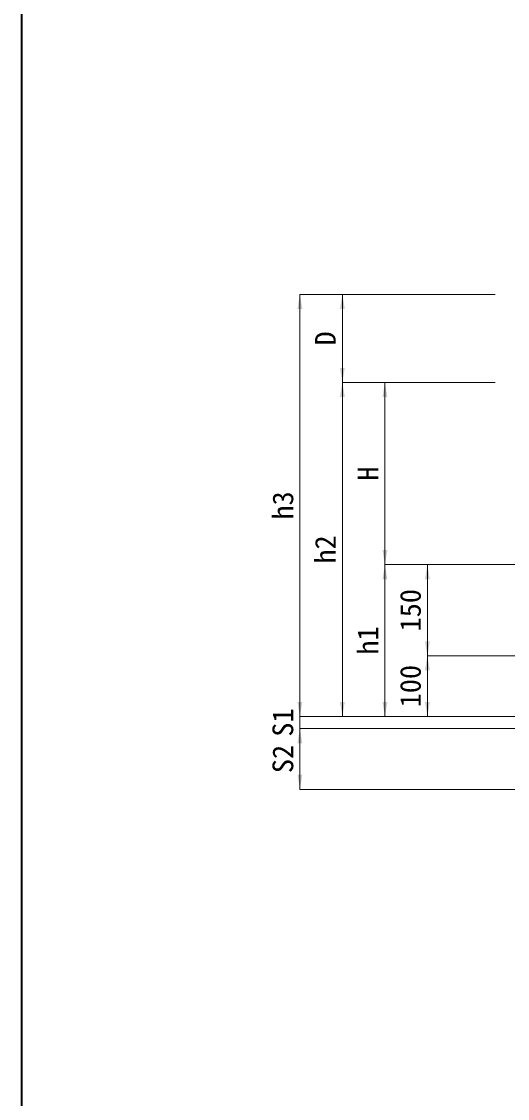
# Model space of a CAD drawing. Units: millimetres at full size. Extents: x 42559 to 133118, y -58351 to -47326.
# Drawn here: x 52859 to 53659, y -52928 to -51155 of the extents above; entities that cross this region are included whole.
import ezdxf
from ezdxf.enums import TextEntityAlignment as Align

# ---------------------------------------------------------------- set-up
doc = ezdxf.new("R2010")
doc.units = ezdxf.units.MM
doc.header["$LTSCALE"] = 23
doc.layers.add('図枠', color=7, linetype='Continuous', lineweight=5)
doc.layers.add('寸法線', color=7, linetype='Continuous', lineweight=13)
doc.styles.add('ＭＳ ゴシック', font='')
doc.styles.get('ＭＳ ゴシック').set_extended_font_data('MS Gothic')

# ---------------------------------------------------------------- blocks, each defined once
blk = doc.blocks.new('filled_arrow')
at = {"color": 0, "linetype": 'Continuous', "lineweight": -2}
blk.add_solid([(7.5, 1.25), (0, 0), (7.5, -1.25)], dxfattribs=at)

msp = doc.modelspace()

# ---------------------------------------------------------------- linework, layer by layer
at = {"layer": '図枠', "lineweight": 40}
msp.add_line((52858.8, -49581.45), (52858.8, -55121.45), dxfattribs=at)
at = {"layer": '寸法線'}
for p, q in [((53317.15, -52299.28), (53317.15, -51604.28)), ((53638.98, -51604.28), (53317.15, -51604.28)), ((53387.15, -51749.28), (53387.15, -51604.28)), ((53638.98, -51604.28), (53387.15, -51604.28)), ((53638.98, -51749.28), (53387.15, -51749.28)), ((53387.15, -52299.28), (53387.15, -51749.28)), ((53638.98, -51749.28), (53387.15, -51749.28)), ((53457.15, -51749.28), (53457.15, -52049.28)), ((53638.98, -51749.28), (53457.15, -51749.28)), ((53788.98, -52049.28), (53457.15, -52049.28)), ((53457.15, -52299.28), (53457.15, -52049.28)), ((53788.98, -52049.28), (53457.15, -52049.28)), ((53527.15, -52049.28), (53527.15, -52199.28)), ((53788.98, -52049.28), (53527.15, -52049.28)), ((53788.98, -52199.28), (53527.15, -52199.28)), ((53527.15, -52199.28), (53527.15, -52299.28)), ((53788.98, -52199.28), (53527.15, -52199.28)), ((53317.15, -52251.28), (53317.15, -52367.28)), ((53788.98, -52299.28), (53317.15, -52299.28)), ((53788.98, -52299.28), (53317.15, -52299.28)), ((53788.98, -52299.28), (53387.15, -52299.28)), ((53788.98, -52299.28), (53457.15, -52299.28)), ((53788.98, -52299.28), (53527.15, -52299.28)), ((53688.98, -52319.28), (53317.15, -52319.28)), ((53317.15, -52319.28), (53317.15, -52419.28)), ((53688.98, -52319.28), (53317.15, -52319.28)), ((53688.98, -52419.28), (53317.15, -52419.28))]:
    msp.add_line(p, q, dxfattribs=at)

# ---------------------------------------------------------------- block references
at = {"layer": '寸法線', "xscale": 3.2, "yscale": 3.2}
for p, rotation in [((53317.15, -51604.28), 270), ((53387.15, -51604.28), 270), ((53387.15, -51749.28), 90), ((53387.15, -51749.28), 270), ((53457.15, -51749.28), 270), ((53457.15, -52049.28), 90), ((53457.15, -52049.28), 270), ((53527.15, -52049.28), 270), ((53527.15, -52199.28), 90), ((53527.15, -52199.28), 270), ((53317.15, -52299.28), 90), ((53317.15, -52299.28), 90), ((53387.15, -52299.28), 90), ((53457.15, -52299.28), 90), ((53527.15, -52299.28), 90), ((53317.15, -52319.28), 270), ((53317.15, -52319.28), 270), ((53317.15, -52419.28), 90)]:
    msp.add_blockref('filled_arrow', p, dxfattribs=dict(at, rotation=rotation))

# ---------------------------------------------------------------- texts
at = {"layer": '寸法線', "style": 'ＭＳ ゴシック'}
for s, p in [('D', (53359.15, -51676.78)), ('H', (53429.15, -51899.28)), ('h3', (53289.15, -51951.78)), ('h2', (53359.15, -52024.28)), ('150', (53499.15, -52124.28)), ('h1', (53429.15, -52174.28)), ('100', (53499.15, -52249.28)), ('S1', (53289.15, -52309.28)), ('S2', (53289.15, -52369.28))]:
    msp.add_text(s, height=34.18, rotation=90, dxfattribs=at).set_placement(p, align=Align.MIDDLE_CENTER)

doc.saveas('drawing.dxf')
